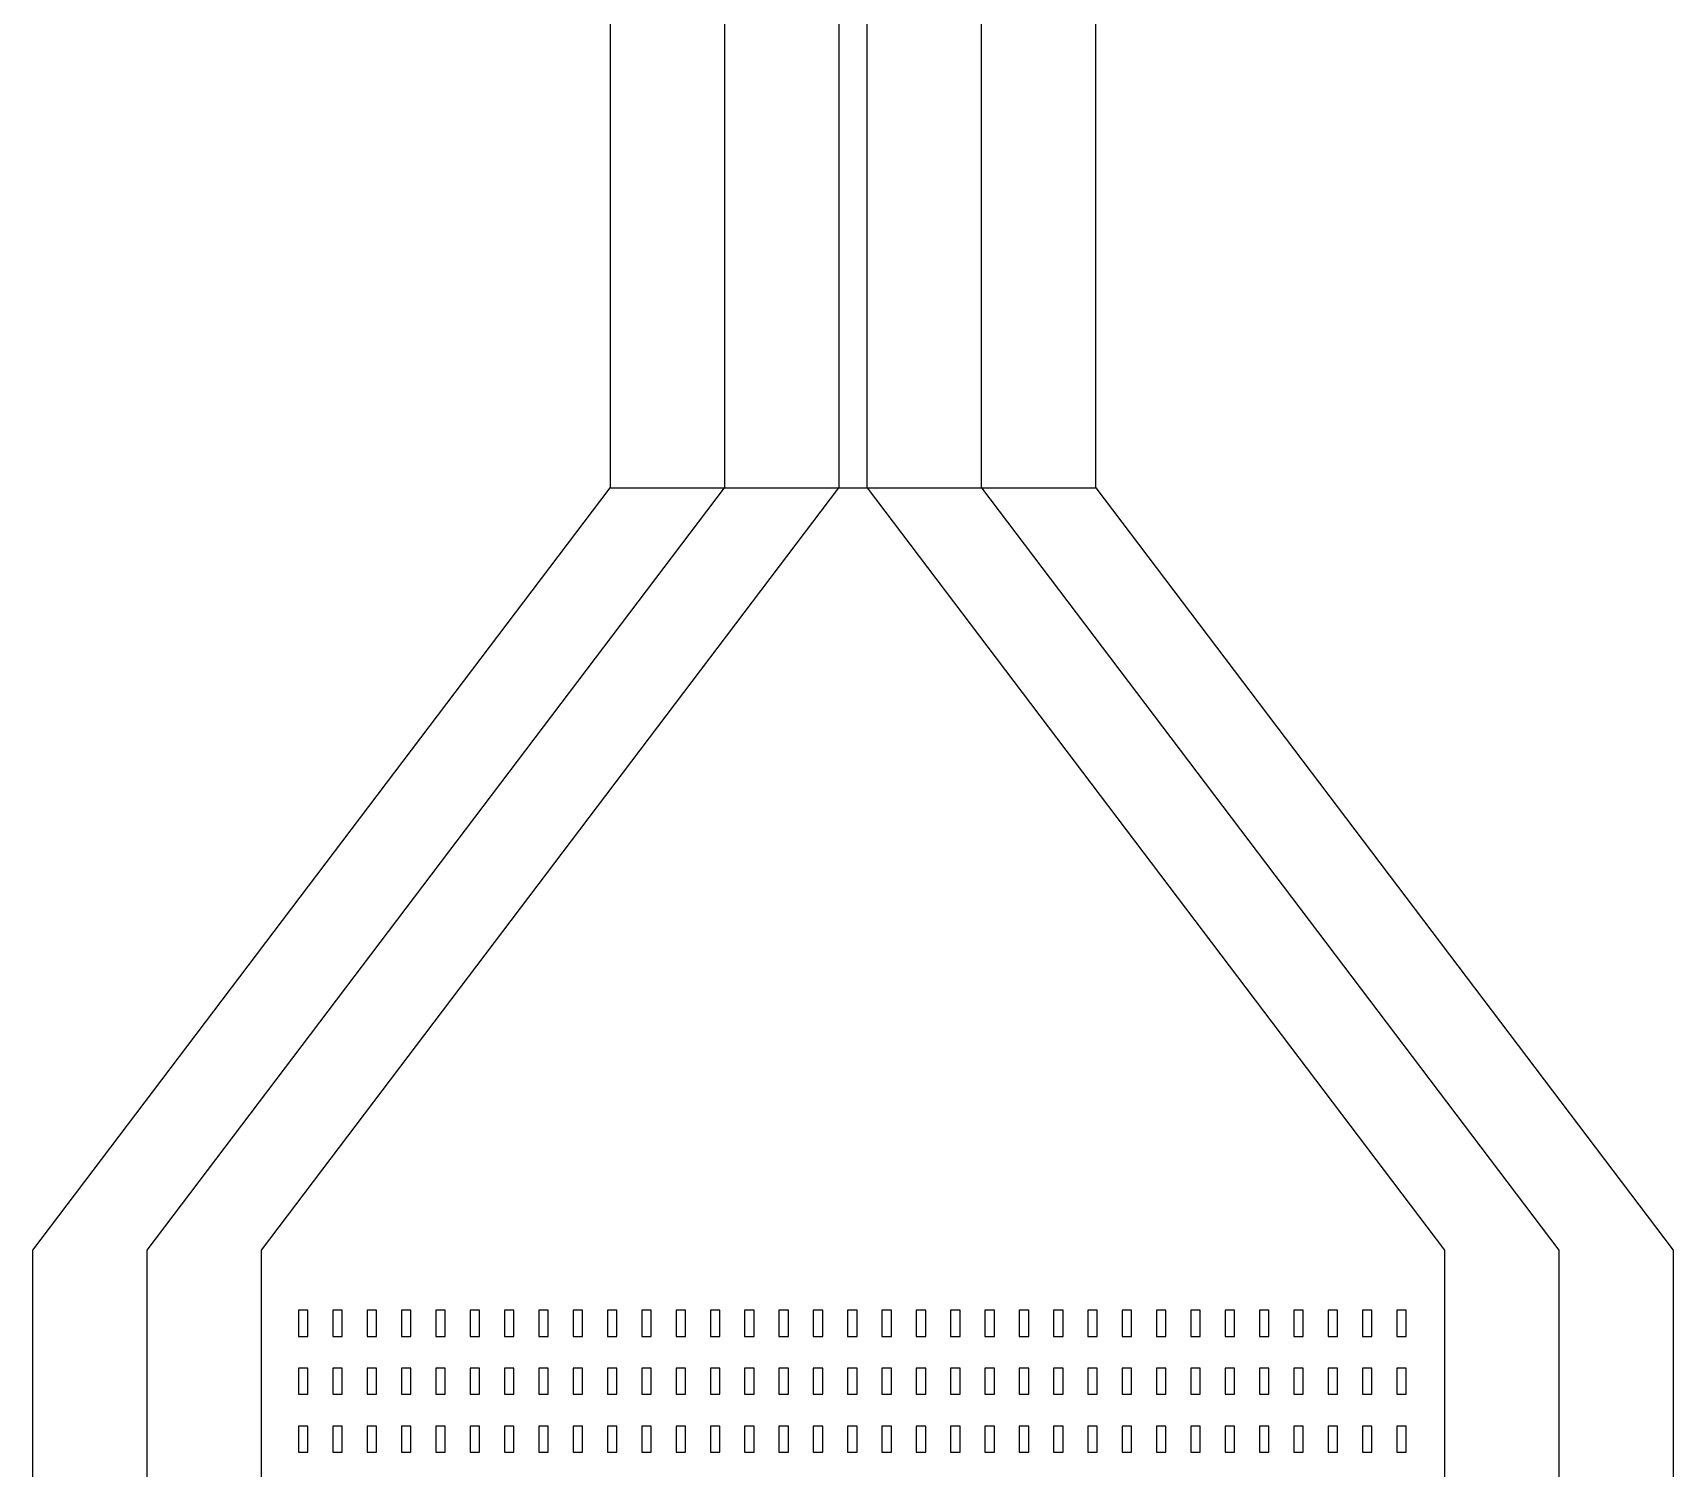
# Model space of a CAD drawing. Extents: x -7000 to 3750, y -6210 to 6210.
# Drawn here: x -4230.06 to -4208.55, y 2757.14 to 2775.97 of the extents above; entities that cross this region are included whole.
import ezdxf

# ---------------------------------------------------------------- set-up
doc = ezdxf.new("R2010")
doc.units = 0

msp = doc.modelspace()

# ---------------------------------------------------------------- linework, layer by layer
at = {"layer": 'HBSiProtectLayer'}
for points in [[(-4220.993, 2770), (-4217.621, 2770), (-4217.621, 3330), (-4220.993, 3330)], [(-4217.621, 2770), (-4210.053, 2760), (-4210.053, 2740.013), (-4228.561, 2740.013), (-4228.561, 2760), (-4220.993, 2770)]]:
    msp.add_lwpolyline(points, close=True, dxfattribs=at)
at = {"layer": 'HoleLayer'}
for points in [[(-4226.5775, 2759.211), (-4226.5775, 2758.869), (-4226.4535, 2758.869), (-4226.4535, 2759.211)], [(-4226.1275, 2759.211), (-4226.1275, 2758.869), (-4226.0035, 2758.869), (-4226.0035, 2759.211)], [(-4225.6775, 2759.211), (-4225.6775, 2758.869), (-4225.5535, 2758.869), (-4225.5535, 2759.211)], [(-4225.2275, 2759.211), (-4225.2275, 2758.869), (-4225.1035, 2758.869), (-4225.1035, 2759.211)], [(-4224.7775, 2759.211), (-4224.7775, 2758.869), (-4224.6535, 2758.869), (-4224.6535, 2759.211)], [(-4224.3275, 2759.211), (-4224.3275, 2758.869), (-4224.2035, 2758.869), (-4224.2035, 2759.211)], [(-4223.8775, 2759.211), (-4223.8775, 2758.869), (-4223.7535, 2758.869), (-4223.7535, 2759.211)], [(-4223.4275, 2759.211), (-4223.4275, 2758.869), (-4223.3035, 2758.869), (-4223.3035, 2759.211)], [(-4222.9775, 2759.211), (-4222.9775, 2758.869), (-4222.8535, 2758.869), (-4222.8535, 2759.211)], [(-4222.5275, 2759.211), (-4222.5275, 2758.869), (-4222.4035, 2758.869), (-4222.4035, 2759.211)], [(-4222.0775, 2759.211), (-4222.0775, 2758.869), (-4221.9535, 2758.869), (-4221.9535, 2759.211)], [(-4221.6275, 2759.211), (-4221.6275, 2758.869), (-4221.5035, 2758.869), (-4221.5035, 2759.211)], [(-4221.1775, 2759.211), (-4221.1775, 2758.869), (-4221.0535, 2758.869), (-4221.0535, 2759.211)], [(-4220.7275, 2759.211), (-4220.7275, 2758.869), (-4220.6035, 2758.869), (-4220.6035, 2759.211)], [(-4220.2775, 2759.211), (-4220.2775, 2758.869), (-4220.1535, 2758.869), (-4220.1535, 2759.211)], [(-4219.8275, 2759.211), (-4219.8275, 2758.869), (-4219.7035, 2758.869), (-4219.7035, 2759.211)], [(-4219.3775, 2759.211), (-4219.3775, 2758.869), (-4219.2535, 2758.869), (-4219.2535, 2759.211)], [(-4218.9275, 2759.211), (-4218.9275, 2758.869), (-4218.8035, 2758.869), (-4218.8035, 2759.211)], [(-4218.4775, 2759.211), (-4218.4775, 2758.869), (-4218.3535, 2758.869), (-4218.3535, 2759.211)], [(-4218.0275, 2759.211), (-4218.0275, 2758.869), (-4217.9035, 2758.869), (-4217.9035, 2759.211)], [(-4217.5775, 2759.211), (-4217.5775, 2758.869), (-4217.4535, 2758.869), (-4217.4535, 2759.211)], [(-4217.1275, 2759.211), (-4217.1275, 2758.869), (-4217.0035, 2758.869), (-4217.0035, 2759.211)], [(-4216.6775, 2759.211), (-4216.6775, 2758.869), (-4216.5535, 2758.869), (-4216.5535, 2759.211)], [(-4216.2275, 2759.211), (-4216.2275, 2758.869), (-4216.1035, 2758.869), (-4216.1035, 2759.211)], [(-4215.7775, 2759.211), (-4215.7775, 2758.869), (-4215.6535, 2758.869), (-4215.6535, 2759.211)], [(-4215.3275, 2759.211), (-4215.3275, 2758.869), (-4215.2035, 2758.869), (-4215.2035, 2759.211)], [(-4214.8775, 2759.211), (-4214.8775, 2758.869), (-4214.7535, 2758.869), (-4214.7535, 2759.211)], [(-4214.4275, 2759.211), (-4214.4275, 2758.869), (-4214.3035, 2758.869), (-4214.3035, 2759.211)], [(-4213.9775, 2759.211), (-4213.9775, 2758.869), (-4213.8535, 2758.869), (-4213.8535, 2759.211)], [(-4213.5275, 2759.211), (-4213.5275, 2758.869), (-4213.4035, 2758.869), (-4213.4035, 2759.211)], [(-4213.0775, 2759.211), (-4213.0775, 2758.869), (-4212.9535, 2758.869), (-4212.9535, 2759.211)], [(-4212.6275, 2759.211), (-4212.6275, 2758.869), (-4212.5035, 2758.869), (-4212.5035, 2759.211)], [(-4212.1775, 2759.211), (-4212.1775, 2758.869), (-4212.0535, 2758.869), (-4212.0535, 2759.211)], [(-4226.5775, 2758.451), (-4226.5775, 2758.109), (-4226.4535, 2758.109), (-4226.4535, 2758.451)], [(-4226.1275, 2758.451), (-4226.1275, 2758.109), (-4226.0035, 2758.109), (-4226.0035, 2758.451)], [(-4225.6775, 2758.451), (-4225.6775, 2758.109), (-4225.5535, 2758.109), (-4225.5535, 2758.451)], [(-4225.2275, 2758.451), (-4225.2275, 2758.109), (-4225.1035, 2758.109), (-4225.1035, 2758.451)], [(-4224.7775, 2758.451), (-4224.7775, 2758.109), (-4224.6535, 2758.109), (-4224.6535, 2758.451)], [(-4224.3275, 2758.451), (-4224.3275, 2758.109), (-4224.2035, 2758.109), (-4224.2035, 2758.451)], [(-4223.8775, 2758.451), (-4223.8775, 2758.109), (-4223.7535, 2758.109), (-4223.7535, 2758.451)], [(-4223.4275, 2758.451), (-4223.4275, 2758.109), (-4223.3035, 2758.109), (-4223.3035, 2758.451)], [(-4222.9775, 2758.451), (-4222.9775, 2758.109), (-4222.8535, 2758.109), (-4222.8535, 2758.451)], [(-4222.5275, 2758.451), (-4222.5275, 2758.109), (-4222.4035, 2758.109), (-4222.4035, 2758.451)], [(-4222.0775, 2758.451), (-4222.0775, 2758.109), (-4221.9535, 2758.109), (-4221.9535, 2758.451)], [(-4221.6275, 2758.451), (-4221.6275, 2758.109), (-4221.5035, 2758.109), (-4221.5035, 2758.451)], [(-4221.1775, 2758.451), (-4221.1775, 2758.109), (-4221.0535, 2758.109), (-4221.0535, 2758.451)], [(-4220.7275, 2758.451), (-4220.7275, 2758.109), (-4220.6035, 2758.109), (-4220.6035, 2758.451)], [(-4220.2775, 2758.451), (-4220.2775, 2758.109), (-4220.1535, 2758.109), (-4220.1535, 2758.451)], [(-4219.8275, 2758.451), (-4219.8275, 2758.109), (-4219.7035, 2758.109), (-4219.7035, 2758.451)], [(-4219.3775, 2758.451), (-4219.3775, 2758.109), (-4219.2535, 2758.109), (-4219.2535, 2758.451)], [(-4218.9275, 2758.451), (-4218.9275, 2758.109), (-4218.8035, 2758.109), (-4218.8035, 2758.451)], [(-4218.4775, 2758.451), (-4218.4775, 2758.109), (-4218.3535, 2758.109), (-4218.3535, 2758.451)], [(-4218.0275, 2758.451), (-4218.0275, 2758.109), (-4217.9035, 2758.109), (-4217.9035, 2758.451)], [(-4217.5775, 2758.451), (-4217.5775, 2758.109), (-4217.4535, 2758.109), (-4217.4535, 2758.451)], [(-4217.1275, 2758.451), (-4217.1275, 2758.109), (-4217.0035, 2758.109), (-4217.0035, 2758.451)], [(-4216.6775, 2758.451), (-4216.6775, 2758.109), (-4216.5535, 2758.109), (-4216.5535, 2758.451)], [(-4216.2275, 2758.451), (-4216.2275, 2758.109), (-4216.1035, 2758.109), (-4216.1035, 2758.451)], [(-4215.7775, 2758.451), (-4215.7775, 2758.109), (-4215.6535, 2758.109), (-4215.6535, 2758.451)], [(-4215.3275, 2758.451), (-4215.3275, 2758.109), (-4215.2035, 2758.109), (-4215.2035, 2758.451)], [(-4214.8775, 2758.451), (-4214.8775, 2758.109), (-4214.7535, 2758.109), (-4214.7535, 2758.451)], [(-4214.4275, 2758.451), (-4214.4275, 2758.109), (-4214.3035, 2758.109), (-4214.3035, 2758.451)], [(-4213.9775, 2758.451), (-4213.9775, 2758.109), (-4213.8535, 2758.109), (-4213.8535, 2758.451)], [(-4213.5275, 2758.451), (-4213.5275, 2758.109), (-4213.4035, 2758.109), (-4213.4035, 2758.451)], [(-4213.0775, 2758.451), (-4213.0775, 2758.109), (-4212.9535, 2758.109), (-4212.9535, 2758.451)], [(-4212.6275, 2758.451), (-4212.6275, 2758.109), (-4212.5035, 2758.109), (-4212.5035, 2758.451)], [(-4212.1775, 2758.451), (-4212.1775, 2758.109), (-4212.0535, 2758.109), (-4212.0535, 2758.451)], [(-4226.5775, 2757.691), (-4226.5775, 2757.349), (-4226.4535, 2757.349), (-4226.4535, 2757.691)], [(-4226.1275, 2757.691), (-4226.1275, 2757.349), (-4226.0035, 2757.349), (-4226.0035, 2757.691)], [(-4225.6775, 2757.691), (-4225.6775, 2757.349), (-4225.5535, 2757.349), (-4225.5535, 2757.691)], [(-4225.2275, 2757.691), (-4225.2275, 2757.349), (-4225.1035, 2757.349), (-4225.1035, 2757.691)], [(-4224.7775, 2757.691), (-4224.7775, 2757.349), (-4224.6535, 2757.349), (-4224.6535, 2757.691)], [(-4224.3275, 2757.691), (-4224.3275, 2757.349), (-4224.2035, 2757.349), (-4224.2035, 2757.691)], [(-4223.8775, 2757.691), (-4223.8775, 2757.349), (-4223.7535, 2757.349), (-4223.7535, 2757.691)], [(-4223.4275, 2757.691), (-4223.4275, 2757.349), (-4223.3035, 2757.349), (-4223.3035, 2757.691)], [(-4222.9775, 2757.691), (-4222.9775, 2757.349), (-4222.8535, 2757.349), (-4222.8535, 2757.691)], [(-4222.5275, 2757.691), (-4222.5275, 2757.349), (-4222.4035, 2757.349), (-4222.4035, 2757.691)], [(-4222.0775, 2757.691), (-4222.0775, 2757.349), (-4221.9535, 2757.349), (-4221.9535, 2757.691)], [(-4221.6275, 2757.691), (-4221.6275, 2757.349), (-4221.5035, 2757.349), (-4221.5035, 2757.691)], [(-4221.1775, 2757.691), (-4221.1775, 2757.349), (-4221.0535, 2757.349), (-4221.0535, 2757.691)], [(-4220.7275, 2757.691), (-4220.7275, 2757.349), (-4220.6035, 2757.349), (-4220.6035, 2757.691)], [(-4220.2775, 2757.691), (-4220.2775, 2757.349), (-4220.1535, 2757.349), (-4220.1535, 2757.691)], [(-4219.8275, 2757.691), (-4219.8275, 2757.349), (-4219.7035, 2757.349), (-4219.7035, 2757.691)], [(-4219.3775, 2757.691), (-4219.3775, 2757.349), (-4219.2535, 2757.349), (-4219.2535, 2757.691)], [(-4218.9275, 2757.691), (-4218.9275, 2757.349), (-4218.8035, 2757.349), (-4218.8035, 2757.691)], [(-4218.4775, 2757.691), (-4218.4775, 2757.349), (-4218.3535, 2757.349), (-4218.3535, 2757.691)], [(-4218.0275, 2757.691), (-4218.0275, 2757.349), (-4217.9035, 2757.349), (-4217.9035, 2757.691)], [(-4217.5775, 2757.691), (-4217.5775, 2757.349), (-4217.4535, 2757.349), (-4217.4535, 2757.691)], [(-4217.1275, 2757.691), (-4217.1275, 2757.349), (-4217.0035, 2757.349), (-4217.0035, 2757.691)], [(-4216.6775, 2757.691), (-4216.6775, 2757.349), (-4216.5535, 2757.349), (-4216.5535, 2757.691)], [(-4216.2275, 2757.691), (-4216.2275, 2757.349), (-4216.1035, 2757.349), (-4216.1035, 2757.691)], [(-4215.7775, 2757.691), (-4215.7775, 2757.349), (-4215.6535, 2757.349), (-4215.6535, 2757.691)], [(-4215.3275, 2757.691), (-4215.3275, 2757.349), (-4215.2035, 2757.349), (-4215.2035, 2757.691)], [(-4214.8775, 2757.691), (-4214.8775, 2757.349), (-4214.7535, 2757.349), (-4214.7535, 2757.691)], [(-4214.4275, 2757.691), (-4214.4275, 2757.349), (-4214.3035, 2757.349), (-4214.3035, 2757.691)], [(-4213.9775, 2757.691), (-4213.9775, 2757.349), (-4213.8535, 2757.349), (-4213.8535, 2757.691)], [(-4213.5275, 2757.691), (-4213.5275, 2757.349), (-4213.4035, 2757.349), (-4213.4035, 2757.691)], [(-4213.0775, 2757.691), (-4213.0775, 2757.349), (-4212.9535, 2757.349), (-4212.9535, 2757.691)], [(-4212.6275, 2757.691), (-4212.6275, 2757.349), (-4212.5035, 2757.349), (-4212.5035, 2757.691)], [(-4212.1775, 2757.691), (-4212.1775, 2757.349), (-4212.0535, 2757.349), (-4212.0535, 2757.691)]]:
    msp.add_lwpolyline(points, close=True, dxfattribs=at)
at = {"layer": 'NegLayer'}
for points in [[(-4222.493, 2770), (-4216.121, 2770), (-4216.121, 2814.972), (-4222.493, 2814.972)], [(-4216.121, 2770), (-4208.553, 2760), (-4208.553, 2738.513), (-4230.061, 2738.513), (-4230.061, 2760), (-4222.493, 2770)]]:
    msp.add_lwpolyline(points, close=True, dxfattribs=at)
at = {"layer": 'SiLayer'}
for points in [[(-4219.493, 2770), (-4219.121, 2770), (-4219.121, 2814.972), (-4219.493, 2814.972)], [(-4219.121, 2770), (-4211.553, 2760), (-4211.553, 2741.513), (-4227.061, 2741.513), (-4227.061, 2760), (-4219.493, 2770)]]:
    msp.add_lwpolyline(points, close=True, dxfattribs=at)

doc.saveas('drawing.dxf')
